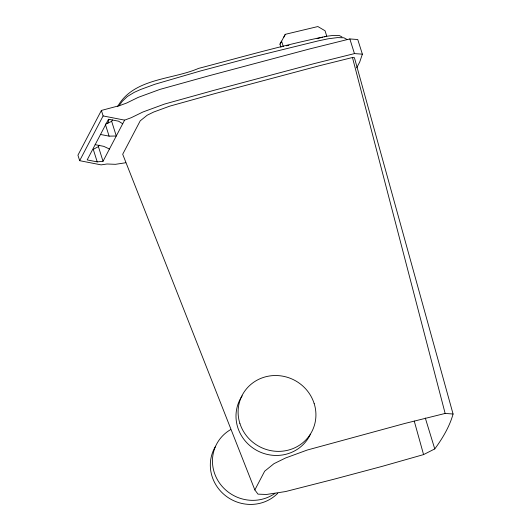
<?xml version="1.0" encoding="UTF-8"?>
<svg xmlns="http://www.w3.org/2000/svg" width="531" height="531" viewBox="0 0 531 531"><rect width="100%" height="100%" fill="white"/><g stroke="black" fill="none" stroke-linecap="round" stroke-linejoin="round"><path stroke-width="0.8" d="M107.753 123.597L108.875 119.747M125.734 162.751L115.439 164.318L106.977 163.993L101.136 164.882L79.663 160.681L77.931 155.191L101.388 110.441L119.979 105.483L126.63 103.041L138.239 97.365L159.897 89.414L208.942 75.78L309.5 48.971L349.836 38.942L357.755 39.52L362.374 54.169L359.706 62.061L356.666 67.855M79.663 160.681L103.12 115.931L101.388 110.441M362.374 54.169L354.456 53.598L314.12 63.62L213.562 90.429L164.517 104.069L142.859 112.021L131.25 117.696L124.599 120.132L103.034 161.265L97.219 161.882L93.27 149.35L98.414 146.609L99.171 145.169M111.663 121.347L116.282 136.002L109.101 136.148L105.344 124.241L111.663 121.347L112.413 119.906M280.965 47.325L279.97 44.186L281.576 41.126L283.308 46.622M283.68 37.409L285.293 34.329L317.863 26.55L325.038 30.752L326.771 36.247L333.521 35.385L339.322 35.537L341.997 36.971M254.847 489.934L264.664 471.196L273.989 463.656L285.598 457.981L307.263 450.029L404.814 423.459L445.151 413.437L453.069 414.007L354.403 57.653L352.465 57.514L318.859 65.871L215.513 93.423L169.688 106.167L153.731 112.014L147.193 115.214L140.204 120.862L122.701 154.249L254.847 489.934L258.006 494.142L266.476 494.467L285.479 491.573L333.84 479.247L382.353 466.311L423.572 454.596L434.763 448.921A911.329 192.587 -17.5 0 0 453.069 414.007M279.97 44.186L285.293 34.329M117.616 106.592C133.434 78.03 172.223 79.862 198.488 68.419C241.127 57.255 283.567 45.029 326.771 36.247L324.355 36.825M118.937 105.901L122.296 101.288L127.367 96.496L134.23 92.361L140.516 89.533L154.926 84.25L199.995 71.108L255.756 56.246L317.87 40.973L328.364 38.763L337.411 37.615L343.909 37.787L346.896 39.407M286.528 45.852L288.944 45.274M317.113 38.551L322.748 37.203M103.12 115.931L124.599 120.132M100.512 134.469L109.101 136.148M95.162 144.671L103.751 146.35L109.452 149.019M97.219 161.882L87.17 159.911L108.503 119.223L118.552 121.187L122.701 123.756M349.836 38.942L354.456 53.598M98.414 146.609L103.034 161.265M425.304 418.036L434.763 448.921M414.246 421.07L423.572 454.596M352.465 57.514L445.151 413.437M274.899 493.445A39.267 37.542 27.7 0 1 219.389 482.871A39.267 37.542 27.7 0 1 230.593 429.632M277.779 493.259A39.267 37.542 27.7 0 1 226.08 496.14A39.267 37.542 27.7 0 1 215.606 446.219M310.429 434.232A39.267 37.542 27.7 0 1 256.407 450.215A39.267 37.542 27.7 0 1 242.169 395.867M239.853 423.353A39.267 37.542 27.7 0 1 265.46 376.837A39.267 37.542 27.7 0 1 314.153 403.547M314.173 403.54A39.267 37.542 27.7 0 1 288.572 450.056A39.267 37.542 27.7 0 1 239.879 423.346"/></g></svg>
